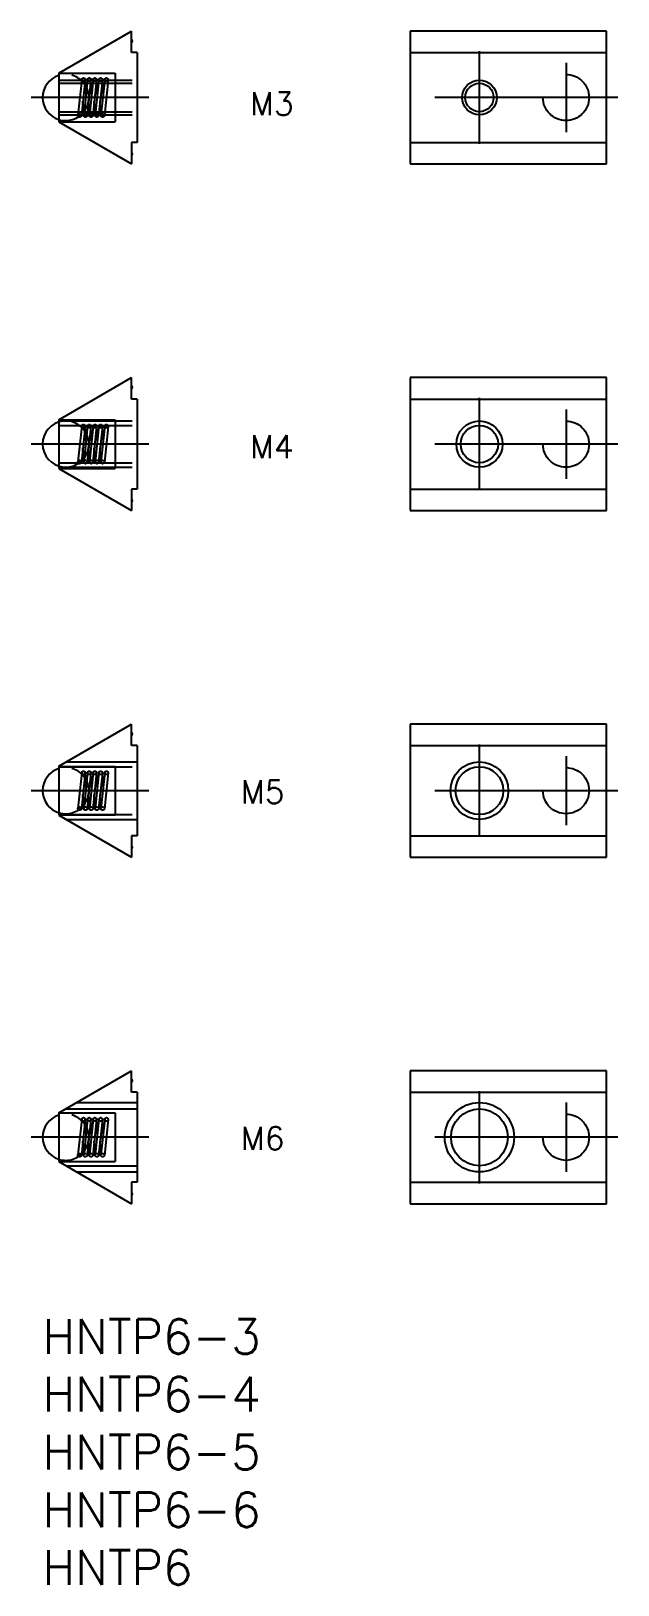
# Model space of a CAD drawing. Extents: x -1 to 50, y -23 to 112.
import ezdxf
from ezdxf.enums import TextEntityAlignment as Align

# ---------------------------------------------------------------- set-up
doc = ezdxf.new("R2010")
doc.units = 0
doc.header["$LTSCALE"] = 0.5
doc.linetypes.add('CENTER', pattern=[50.8, 31.75, -6.35, 6.35, -6.35])
doc.linetypes.add('DASHED', pattern=[19.05, 12.7, -6.35])
for name, color, linetype in [('MSM_CENTER', 1, 'CENTER'), ('MSM_CONTINUOUS', 7, 'CONTINUOUS'), ('MSM_DASHED', 4, 'DASHED'), ('MSM_NARROW', 5, 'CONTINUOUS'), ('MSM_PART_NUMBER', 7, 'CONTINUOUS')]:
    doc.layers.add(name, color=color, linetype=linetype)
doc.styles.get("Standard").update_dxf_attribs({"font": 'txt.shx', "height": 3, "bigfont": 'bigfont.shx'})

# ---------------------------------------------------------------- blocks, each defined once
blk = doc.blocks.new('*U10')
at = {"layer": 'MSM_PART_NUMBER'}
blk.add_text('HNTP6-3', height=3, dxfattribs=at).set_placement((0, -3))
blk = doc.blocks.new('*U11')
at = {"layer": 'MSM_PART_NUMBER'}
blk.add_text('HNTP6-4', height=3, dxfattribs=at).set_placement((0, -8))
blk = doc.blocks.new('*U12')
at = {"layer": 'MSM_PART_NUMBER'}
blk.add_text('HNTP6-5', height=3, dxfattribs=at).set_placement((0, -13))
blk = doc.blocks.new('*U13')
at = {"layer": 'MSM_PART_NUMBER'}
blk.add_text('HNTP6-6', height=3, dxfattribs=at).set_placement((0, -18))
blk = doc.blocks.new('*U14')
at = {"layer": 'MSM_PART_NUMBER'}
blk.add_text('HNTP6', height=3, dxfattribs=at).set_placement((0, -23))

msp = doc.modelspace()

# ---------------------------------------------------------------- linework, layer by layer
at = {"layer": 'MSM_CENTER'}
for p, q in [((37.84, 101.75), (37.84, 109.75)), ((45.34, 108.75), (45.34, 102.75)), ((9.2, 105.75), (-1, 105.75)), ((49.84, 105.75), (30.84, 105.75)), ((37.84, 71.75), (37.84, 79.75)), ((45.34, 78.75), (45.34, 72.75)), ((9.2, 75.75), (-1, 75.75)), ((49.84, 75.75), (30.84, 75.75)), ((37.84, 41.75), (37.84, 49.75)), ((45.34, 48.75), (45.34, 42.75)), ((9.2, 45.75), (-1, 45.75)), ((49.84, 45.75), (30.84, 45.75)), ((37.84, 11.75), (37.84, 19.75)), ((45.34, 18.75), (45.34, 12.75)), ((9.2, 15.75), (-1, 15.75)), ((49.84, 15.75), (30.84, 15.75))]:
    msp.add_line(p, q, dxfattribs=at)
at = {"layer": 'MSM_CONTINUOUS'}
for p, q in [((1.4, 107.86), (7.7, 111.5)), ((7.7, 109.65), (7.7, 111.5)), ((48.84, 111.5), (31.84, 111.5)), ((31.84, 111.5), (31.84, 100)), ((48.84, 100), (48.84, 111.5)), ((8.2, 109.65), (7.7, 109.65)), ((8.2, 109.65), (8.2, 101.85)), ((31.84, 109.65), (48.84, 109.65)), ((1.4, 107.86), (1.4, 103.64)), ((1.4, 103.64), (7.7, 100)), ((8.2, 101.85), (7.7, 101.85)), ((7.7, 101.85), (7.7, 100)), ((31.84, 101.85), (48.84, 101.85)), ((31.84, 100), (48.84, 100)), ((1.4, 77.86), (7.7, 81.5)), ((7.7, 79.65), (7.7, 81.5)), ((48.84, 81.5), (31.84, 81.5)), ((31.84, 81.5), (31.84, 70)), ((48.84, 70), (48.84, 81.5)), ((8.2, 79.65), (7.7, 79.65)), ((8.2, 79.65), (8.2, 71.85)), ((31.84, 79.65), (48.84, 79.65)), ((1.4, 77.86), (1.4, 73.64)), ((1.4, 73.64), (7.7, 70)), ((8.2, 71.85), (7.7, 71.85)), ((7.7, 71.85), (7.7, 70)), ((31.84, 71.85), (48.84, 71.85)), ((31.84, 70), (48.84, 70)), ((1.4, 47.86), (7.7, 51.5)), ((7.7, 49.65), (7.7, 51.5)), ((48.84, 51.5), (31.84, 51.5)), ((31.84, 51.5), (31.84, 40)), ((48.84, 40), (48.84, 51.5)), ((8.2, 49.65), (7.7, 49.65)), ((8.2, 49.65), (8.2, 41.85)), ((31.84, 49.65), (48.84, 49.65)), ((1.4, 47.86), (1.4, 43.64)), ((1.4, 43.64), (7.7, 40)), ((8.2, 41.85), (7.7, 41.85)), ((7.7, 41.85), (7.7, 40)), ((31.84, 41.85), (48.84, 41.85)), ((31.84, 40), (48.84, 40)), ((1.4, 17.86), (7.7, 21.5)), ((7.7, 19.65), (7.7, 21.5)), ((48.84, 21.5), (31.84, 21.5)), ((31.84, 21.5), (31.84, 10)), ((48.84, 10), (48.84, 21.5)), ((8.2, 19.65), (7.7, 19.65)), ((8.2, 19.65), (8.2, 11.85)), ((31.84, 19.65), (48.84, 19.65)), ((1.4, 17.86), (1.4, 13.64)), ((1.4, 13.64), (7.7, 10)), ((8.2, 11.85), (7.7, 11.85)), ((7.7, 11.85), (7.7, 10)), ((31.84, 11.85), (48.84, 11.85)), ((31.84, 10), (48.84, 10))]:
    msp.add_line(p, q, dxfattribs=at)
for centre, radius in [((37.84, 105.75), 1.23), ((37.84, 75.75), 1.62), ((37.84, 45.75), 2.07), ((37.84, 15.75), 2.46)]:
    msp.add_circle(centre, radius, dxfattribs=at)
for centre, radius, start, end in [((7.7, 110.65), 0.1, 270, 90), ((2, 105.75), 2, 107.4576, 252.5424), ((7.7, 100.85), 0.1, 270, 90), ((7.7, 80.65), 0.1, 270, 90), ((2, 75.75), 2, 98.6269, 261.3731), ((7.7, 70.85), 0.1, 270, 90), ((7.7, 50.65), 0.1, 270, 90), ((2, 45.75), 2, 107.4576, 252.5424), ((7.7, 40.85), 0.1, 270, 90), ((7.7, 20.65), 0.1, 270, 90), ((2, 15.75), 2, 107.4576, 252.5424), ((7.7, 10.85), 0.1, 270, 90)]:
    msp.add_arc(centre, radius, start, end, dxfattribs=at)
at = {"layer": 'MSM_DASHED'}
for p, q in [((1.4, 107.85), (6.3, 107.85)), ((6.3, 107.85), (6.3, 103.65)), ((1.4, 107.25), (8.2, 107.25)), ((1.4, 106.98), (8.2, 106.98)), ((3.39, 107.32), (3.06, 104.22)), ((3.69, 107.28), (3.36, 104.18)), ((3.89, 107.32), (3.56, 104.22)), ((3.76, 106.08), (3.69, 107.31)), ((4.19, 107.28), (3.86, 104.18)), ((4.39, 107.32), (4.05, 104.22)), ((4.25, 106.08), (4.19, 107.31)), ((4.68, 107.28), (4.35, 104.18)), ((4.88, 107.32), (4.55, 104.22)), ((4.75, 106.08), (4.68, 107.31)), ((5.18, 107.28), (4.85, 104.18)), ((5.38, 107.32), (5.05, 104.22)), ((5.25, 106.08), (5.18, 107.31)), ((5.68, 107.28), (5.35, 104.18)), ((3.56, 104.19), (3.49, 105.42)), ((4.05, 104.19), (3.99, 105.42)), ((4.55, 104.19), (4.48, 105.42)), ((5.05, 104.19), (4.98, 105.42)), ((1.4, 104.52), (8.2, 104.52)), ((1.4, 104.25), (8.2, 104.25)), ((1.4, 103.65), (6.3, 103.65)), ((1.4, 77.85), (6.3, 77.85)), ((1.4, 77.75), (8.2, 77.75)), ((1.4, 77.37), (8.2, 77.37)), ((3.39, 77.32), (3.06, 74.22)), ((3.69, 77.28), (3.36, 74.18)), ((3.89, 77.32), (3.56, 74.22)), ((3.76, 76.08), (3.69, 77.31)), ((4.19, 77.28), (3.86, 74.18)), ((4.39, 77.32), (4.05, 74.22)), ((4.25, 76.08), (4.19, 77.31)), ((4.68, 77.28), (4.35, 74.18)), ((4.88, 77.32), (4.55, 74.22)), ((4.75, 76.08), (4.68, 77.31)), ((5.18, 77.28), (4.85, 74.18)), ((5.38, 77.32), (5.05, 74.22)), ((5.25, 76.08), (5.18, 77.31)), ((5.68, 77.28), (5.35, 74.18)), ((6.3, 77.85), (6.3, 73.65)), ((3.56, 74.19), (3.49, 75.42)), ((4.05, 74.19), (3.99, 75.42)), ((4.55, 74.19), (4.48, 75.42)), ((5.05, 74.19), (4.98, 75.42)), ((1.4, 74.13), (8.2, 74.13)), ((1.4, 73.75), (8.2, 73.75)), ((1.4, 73.65), (6.3, 73.65)), ((1.4, 47.85), (6.3, 47.85)), ((1.4, 47.82), (8.2, 47.82)), ((2.07, 48.25), (8.2, 48.25)), ((3.39, 47.32), (3.06, 44.22)), ((3.69, 47.28), (3.36, 44.18)), ((3.89, 47.32), (3.56, 44.22)), ((3.76, 46.08), (3.69, 47.31)), ((4.19, 47.28), (3.86, 44.18)), ((4.39, 47.32), (4.05, 44.22)), ((4.25, 46.08), (4.19, 47.31)), ((4.68, 47.28), (4.35, 44.18)), ((4.88, 47.32), (4.55, 44.22)), ((4.75, 46.08), (4.68, 47.31)), ((5.18, 47.28), (4.85, 44.18)), ((5.38, 47.32), (5.05, 44.22)), ((5.25, 46.08), (5.18, 47.31)), ((5.68, 47.28), (5.35, 44.18)), ((6.3, 47.85), (6.3, 43.65)), ((3.56, 44.19), (3.49, 45.42)), ((4.05, 44.19), (3.99, 45.42)), ((4.55, 44.19), (4.48, 45.42)), ((5.05, 44.19), (4.98, 45.42)), ((1.4, 43.68), (8.2, 43.68)), ((1.4, 43.65), (6.3, 43.65)), ((2.07, 43.25), (8.2, 43.25)), ((1.4, 17.85), (6.3, 17.85)), ((2, 18.21), (8.2, 18.21)), ((2.94, 18.75), (8.2, 18.75)), ((6.3, 17.85), (6.3, 13.65)), ((3.39, 17.32), (3.06, 14.22)), ((3.69, 17.28), (3.36, 14.18)), ((3.89, 17.32), (3.56, 14.22)), ((3.76, 16.08), (3.69, 17.31)), ((4.19, 17.28), (3.86, 14.18)), ((4.39, 17.32), (4.05, 14.22)), ((4.25, 16.08), (4.19, 17.31)), ((4.68, 17.28), (4.35, 14.18)), ((4.88, 17.32), (4.55, 14.22)), ((4.75, 16.08), (4.68, 17.31)), ((5.18, 17.28), (4.85, 14.18)), ((5.38, 17.32), (5.05, 14.22)), ((5.25, 16.08), (5.18, 17.31)), ((5.68, 17.28), (5.35, 14.18)), ((3.56, 14.19), (3.49, 15.42)), ((4.05, 14.19), (3.99, 15.42)), ((4.55, 14.19), (4.48, 15.42)), ((5.05, 14.19), (4.98, 15.42)), ((1.4, 13.65), (6.3, 13.65)), ((2, 13.29), (8.2, 13.29)), ((2.94, 12.75), (8.2, 12.75))]:
    msp.add_line(p, q, dxfattribs=at)
for centre, radius in [((45.34, 105.75), 2), ((3.54, 107.3), 0.15), ((4.04, 107.3), 0.15), ((4.53, 107.3), 0.15), ((5.03, 107.3), 0.15), ((5.53, 107.3), 0.15), ((3.21, 104.2), 0.15), ((3.71, 104.2), 0.15), ((4.2, 104.2), 0.15), ((4.7, 104.2), 0.15), ((5.2, 104.2), 0.15), ((3.54, 77.3), 0.15), ((4.04, 77.3), 0.15), ((4.53, 77.3), 0.15), ((5.03, 77.3), 0.15), ((5.53, 77.3), 0.15), ((45.34, 75.75), 2), ((3.21, 74.2), 0.15), ((3.71, 74.2), 0.15), ((4.2, 74.2), 0.15), ((4.7, 74.2), 0.15), ((5.2, 74.2), 0.15), ((3.54, 47.3), 0.15), ((4.04, 47.3), 0.15), ((4.53, 47.3), 0.15), ((5.03, 47.3), 0.15), ((5.53, 47.3), 0.15), ((45.34, 45.75), 2), ((3.21, 44.2), 0.15), ((3.71, 44.2), 0.15), ((4.2, 44.2), 0.15), ((4.7, 44.2), 0.15), ((5.2, 44.2), 0.15), ((45.34, 15.75), 2), ((3.54, 17.3), 0.15), ((4.04, 17.3), 0.15), ((4.53, 17.3), 0.15), ((5.03, 17.3), 0.15), ((5.53, 17.3), 0.15), ((3.21, 14.2), 0.15), ((3.71, 14.2), 0.15), ((4.2, 14.2), 0.15), ((4.7, 14.2), 0.15), ((5.2, 14.2), 0.15)]:
    msp.add_circle(centre, radius, dxfattribs=at)
for centre in [(2, 105.75), (2, 75.75), (2, 45.75), (2, 15.75)]:
    msp.add_arc(centre, 2, 252.5424, 107.4576, dxfattribs=at)
at = {"layer": 'MSM_NARROW'}
for centre, radius in [((37.84, 105.75), 1.5), ((37.84, 75.75), 2), ((37.84, 45.75), 2.5), ((37.84, 15.75), 3)]:
    msp.add_circle(centre, radius, dxfattribs=at)

# ---------------------------------------------------------------- block references
at = {"layer": 'MSM_CONTINUOUS'}
for name in ['*U10', '*U11', '*U12', '*U13', '*U14']:
    msp.add_blockref(name, (0, 0), dxfattribs=at)

# ---------------------------------------------------------------- texts
at = {"layer": 'MSM_PART_NUMBER'}
for s, p in [('M3', (19.87, 105.22)), ('M4', (19.87, 75.53)), ('M5', (19.07, 45.65)), ('M6', (19.07, 15.65))]:
    msp.add_text(s, height=2, dxfattribs=at).set_placement(p, align=Align.MIDDLE)

doc.saveas('drawing.dxf')
